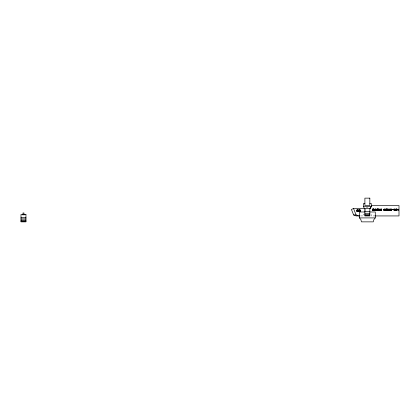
<?xml version="1.0" encoding="UTF-8"?>
<svg xmlns="http://www.w3.org/2000/svg" width="420" height="420" viewBox="0 0 420 420"><rect width="100%" height="100%" fill="white"/><g stroke="black" fill="none" stroke-linecap="round" stroke-linejoin="round"><path stroke-width="0.32" stroke-dasharray="2.1 1.58" d="M364.891 214.447L363.41 214.447L363.41 215.933L359.457 215.933M375.275 215.933L371.317 215.933L371.317 214.447M367.857 207.034L367.857 208.021M366.87 207.034L366.87 208.021"/><path stroke-width="0.63" d="M381.077 210.336C381.239 211.381 381.181 208.871 381.077 210.299L380.572 210.336M385.471 209.113L385.56 210.068M385.145 210.068L384.836 208.887L384.951 209.48M385.245 210.068L385.124 209.444M359.777 215.933L356.092 215.933L353.624 214.946L351.419 209.433L353.524 208.52L370.33 208.52L371.317 206.54L371.317 203.574L369.836 203.574M380.489 209.554C379.696 209.722 382.51 209.559 381.796 209.554M357.373 209.9L357.252 210.556L357.252 210.147C356.454 209.664 357.068 211.465 356.958 210.147C358.916 209.113 357.635 211.565 358.024 210.147L357.641 210.536L357.52 209.9M387.177 209.995L386.584 210.189L387.844 209.995L387.56 209.958M387.287 209.995C387.161 210.583 388.059 210.625 386.946 210.436C385.214 210.956 387.445 210.383 386.458 210.231L386.631 209.995M381.176 209.113C380.924 208.52 381.418 209.433 380.84 209.349L381.675 209.291L380.819 209.743L381.607 209.869L380.782 209.837L380.504 210.257L381.077 210.053M379.103 209.171L378.887 209.381L379.292 209.171M391.435 209.018C391.85 210.462 390.931 211.502 391.451 209.055L390.238 209.055L390.117 210.646L390.243 209.018M386.757 209.958L386.678 209.317M391.031 209.638L391.151 210.189L391.046 209.674L390.6 209.674L390.495 210.273L390.605 209.638M360.134 210.147L360.255 211.008L360.15 210.189L359.609 210.189L359.504 211.082L359.609 210.147M387.424 209.281L387.403 209.858L387.161 209.317M385.56 209.076L385.885 210.11L384.379 210.11M380.73 210.053L380.63 209.738L381.313 209.386L380.73 209.454L381.061 209.155M379.16 210.137L379.176 210.646L379.176 210.173C378.2 209.459 378.604 211.36 378.614 210.173M373.322 209.606L372.781 209.643M377.034 209.533L377.05 210.084L377.05 209.57C376.142 209.029 376.756 210.924 376.667 209.57M388.6 209.359L388.721 209.774L388.227 209.396L388.122 209.858L388.238 209.359M385.124 209.16L384.935 209.16M394.322 209.365L394.727 209.359L394.191 209.365M374.918 209.344L374.819 209.344M358.05 209.864L356.89 209.9M379.024 209.895L378.767 209.932M381.439 210.053L381.181 210.053M384.557 209.381L384.426 209.417C385.103 208.619 383.917 209.108 384.337 210.063M388.631 209.076L388.227 209.113M389.555 209.024L389.014 209.06M391.078 209.344L390.563 209.381M395.32 209.113L395.215 209.155M395.367 209.517L394.511 209.554M381.685 209.113L380.635 209.155M381.707 210.299L381.181 210.336M397.31 209.879L396.979 209.916L396.863 210.667L396.874 209.916L396.501 209.916M369.836 211.979L375.275 211.979L375.275 217.907L373.842 219.665L373.296 221.865L361.431 221.865L360.885 219.665L359.457 217.907L359.457 211.979L364.891 211.979M387.161 209.659L387.062 209.317M374.546 209.381L374.425 210.221L374.724 209.743C374.75 212.552 374.971 207.575 374.724 209.344M393.95 209.402L394.091 210.662L394.091 208.887L394.102 209.365M394.548 209.155L394.727 209.517M373.128 210.084L373.501 209.995L373.128 210.032M359.441 209.916C356.874 210.021 362.192 209.785 359.383 209.853M22.234 214.825L24.707 214.825M386.274 209.995L386.652 209.958L386.773 209.317M364.891 203.574L363.41 203.574L363.41 206.54L364.397 208.52M371.317 205.553L399 205.553L399 215.933L375.181 215.933M363.41 206.54L371.317 206.54A2.594 2.594 0 0 0 370.33 208.52M394.821 209.113L395.12 209.517M388.227 209.738L388.616 209.738M394.926 209.738L394.538 209.674L394.306 210.2L394.538 210.667L394.637 209.774L394.926 209.774M395.015 209.738C396.07 209.722 394.663 211.664 395.304 209.774L395.015 209.774M388.227 209.774L388.616 209.774M364.891 210L365.384 210M376.667 209.947L377.05 209.984M394.637 209.963L394.926 210M395.015 210L395.304 209.963M390.6 210.047L391.046 210.084M389.03 210.121L389.571 210.163M394.637 210.2L394.926 210.2L394.926 209.554M395.304 210.2L395.015 210.2L395.015 209.554M394.637 210.236L395.304 210.236M359.609 210.452L360.15 210.415M378.614 210.488L379.176 210.525M358.806 210.567L359.195 210.604M359.609 210.677L360.15 210.719M359.609 210.95L360.15 210.992M364.891 211.481L369.836 211.481M364.891 213.26L369.836 213.26M364.891 214.599L369.836 214.599M353.624 214.946L356.092 214.946L358.565 215.933M364.891 215.486L369.836 215.486M21 217.413L25.946 217.413M359.457 217.907L375.275 217.907M21 218.899L25.946 218.899M21 220.085L25.946 220.085M21 220.972L25.946 220.972M21 221.566L25.946 221.566M387.23 209.706L387.45 209.317C386.075 208.152 386.206 210.651 386.379 209.317M378.646 209.181L378.735 209.459L378.625 209.181M353.524 208.52L356.092 214.946M395.12 209.113L395.215 209.517M394.727 209.113L394.821 209.517M384.442 210.068L384.767 209.78L384.426 209.417M396.979 209.879L396.863 208.882L396.874 209.879M384.909 210.063L384.815 209.591L384.815 210.063M369.836 208.52L369.836 215.933L364.891 215.933L364.891 208.52M23.966 214.447L23.966 212.966L22.979 212.966L22.979 214.447M398.328 209.753C398.129 212.111 398.087 207.475 398.328 209.753M375.197 210.205C375.659 211.874 376.036 206.22 375.596 210.336A1.04 1.04 0 0 1 375.349 210.641L375.312 208.982L375.197 210.205M388.936 209.795C389.036 211.271 389.004 208.152 388.936 209.795M396.07 210.304L396.06 210.667L396.228 208.882L395.735 209.89L396.07 209.501L396.07 210.304M358.706 210.394C358.79 211.307 358.801 209.57 358.706 210.394M378.079 210.131C377.591 210.856 376.882 210.73 377.36 209.281L376.404 209.244L377.349 209.244L377.333 208.903L378.11 209.281L377.47 209.281C377.79 210.52 377.69 208.987 377.979 210.457L378.079 210.131M379.522 210.063L379.517 209.307L379.522 210.063M377.89 209.081L377.617 208.903L377.89 209.081M383.329 209.669C383.534 212.137 383.507 207.679 383.329 209.669M374.11 210.11L373.758 210.494L373.616 208.924C372.708 209.785 374.315 211.439 374.147 210.11M379.974 210.441C379.376 211.717 380.221 206.472 379.974 210.441M360.318 211.36L359.956 211.082L360.318 211.36M389.739 210.53L389.382 210.252L389.739 210.53M358.921 211.003L358.733 210.761L358.921 211.003M388.348 210.173L388.154 209.932L388.348 210.173M373.023 210.42C372.472 211.213 373.648 209.559 373.023 210.047L372.493 210.121L373.023 210.11L373.023 210.42M359.153 210.709L359.048 211.155C357.609 211.507 360.134 211.103 359.095 211.15L359.153 210.709M388.579 209.879L388.474 210.326C387.056 210.672 389.566 210.236 388.516 210.32L388.579 209.879M376.079 209.27L375.827 209.076L376.079 209.27M373.343 209.139L373.212 209.57L373.343 209.139M396.532 209.06L396.344 209.806L396.532 209.06M358.171 211.386L356.648 211.491L357.509 211.155L357.031 211.06L357.21 210.824C356.034 210.814 358.181 210.441 358.423 210.824L357.698 211.118L358.171 211.386M379.36 209.386L379.155 209.207L379.36 209.386M378.546 208.913C377.947 209.916 379.302 209.013 378.546 208.913M376.199 210.494L375.784 209.937L376.068 209.486L375.753 209.617L376.199 210.494M379.397 209.869C378.194 210.079 378.409 209.197 379.397 209.869M385.807 210.525L385.208 210.205L385.807 210.525M386.799 209.071L386.941 209.071C389.393 208.913 384.62 209.097 386.799 209.071M372.85 209.454L372.624 209.213L372.85 209.454M394.422 209.748L394.191 209.548L394.422 209.748M373.144 209.444L372.918 209.176L373.144 209.444M357.756 210.824L357.163 211.019L357.756 210.824M359.699 211.034L359.331 211.475L359.699 211.034M389.125 210.205L388.752 210.646L389.125 210.205M389.613 209.244L389.571 210.242L389.613 209.244M384.699 210.163L384.158 210.662L384.699 210.163M359.247 210.11L358.806 210.226L359.179 210.189L359.195 210.672L359.247 210.11M395.372 209.239L395.372 209.239M397.325 209.297L396.979 209.396L397.325 209.297M393.503 209.554L391.886 209.669L393.503 209.554M376.556 210.441L377.365 210.189L376.556 210.441M373.396 208.898L372.545 209.155L373.396 208.898M375.48 209.617L375.48 209.617M369.836 198.135L364.891 198.135L364.891 205.553L369.836 205.553L369.836 198.135M389.555 209.317L389.03 209.317L389.571 209.359M395.12 209.317L394.821 209.317L395.12 209.359M396.874 209.396L396.564 209.396L396.874 209.433M389.571 209.585L389.03 209.585L389.571 209.622M389.571 209.848L389.03 209.848L389.571 209.89M25.946 214.447L21 214.447L21 221.865L25.946 221.865L25.946 214.447"/></g></svg>
